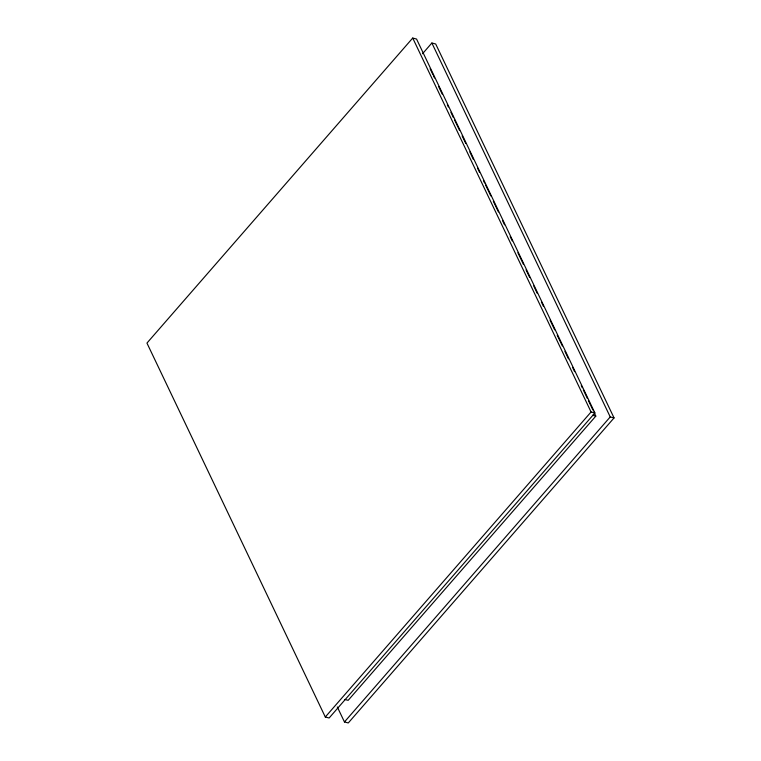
<?xml version="1.0" encoding="UTF-8"?>
<svg xmlns="http://www.w3.org/2000/svg" width="761" height="761" viewBox="0 0 761 761"><rect width="100%" height="100%" fill="white"/><g stroke="black" fill="none" stroke-linecap="round" stroke-linejoin="round"><path stroke-width="1.14" d="M412.719 38.05L146.949 343.078L325.299 717.005L329.132 717.994L594.902 412.966L416.543 39.039L412.719 38.05L591.069 411.977L594.902 412.966M422.517 53.746L431.868 43.006L435.701 43.995L614.051 417.922L348.281 722.95L344.457 721.961L337.304 706.959M325.299 717.005L591.069 411.977M593.865 412.034L595.815 416.115L348.167 700.339L344.876 699.492M344.457 721.961L610.227 416.933L614.051 417.922M592.524 415.268L595.815 416.115M431.868 43.006L610.227 416.933M430.108 68.699L433.028 74.825M433.513 75.843L434.531 77.983M438.621 86.564L442.198 94.06M447.316 104.78L448.334 106.93M450.893 112.286L453.451 117.641M454.469 119.791L459.587 130.502M462.136 135.867L465.722 143.372M469.813 151.943L473.39 159.449M477.48 168.019L479.525 172.309M483.615 180.88L484.633 183.03M485.661 185.17L490.769 195.891M493.328 201.246L498.436 211.967M502.526 220.538L504.572 224.828M510.193 236.614L512.239 240.904M517.87 252.7L523.492 264.486M526.041 269.841L529.627 277.346M533.718 285.927L537.295 293.423M541.385 302.003L543.43 306.283M550.07 320.219L554.674 329.865M557.233 335.23L562.341 345.941M564.9 351.306L568.477 358.812M572.567 367.382L574.612 371.672M581.261 385.599L582.279 387.749M583.307 389.889L587.397 398.469M588.415 400.609L590.46 404.9M590.945 405.917L592.895 409.998"/></g></svg>
